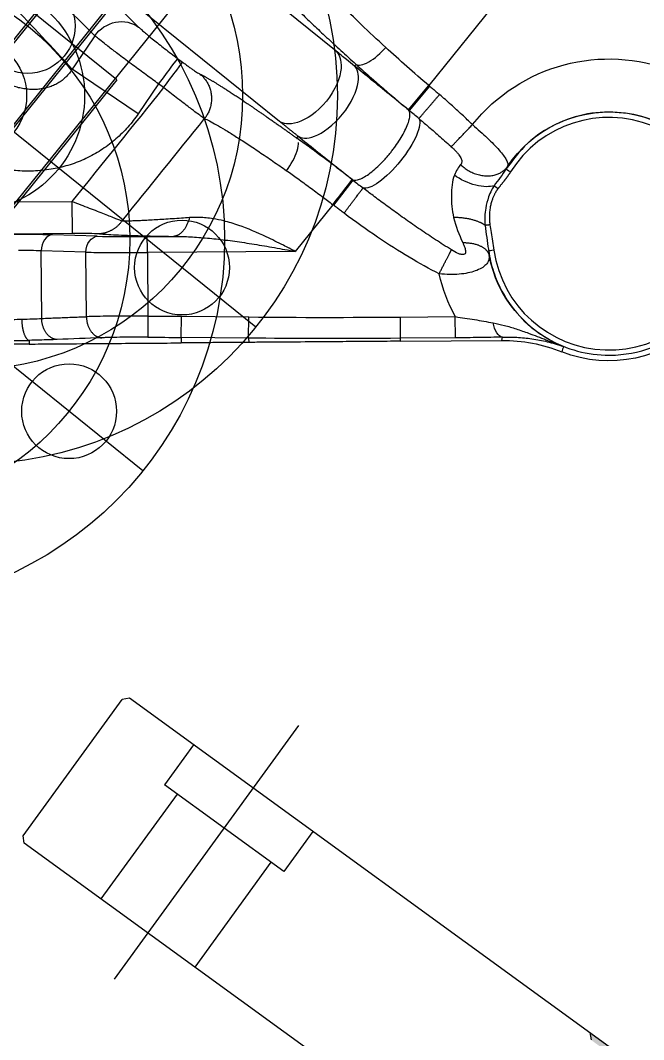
# Model space of a CAD drawing. Header units: millimetres. Extents: x 10462777 to 22643323, y 453826 to 1389191.
# Drawn here: x 11278497.7 to 11278556.8, y 584836.5 to 584933.2 of the extents above; entities that cross this region are included whole.
import ezdxf

# ---------------------------------------------------------------- set-up
doc = ezdxf.new("R2010")
doc.units = ezdxf.units.MM
doc.header["$LTSCALE"] = 200
doc.header["$MEASUREMENT"] = 0
for name, pattern in [('CENTER', [2, 1.25, -0.25, 0.25, -0.25]), ('CENTER1', [13, 10, -1, 1, -1]), ('HIDDEN', [3.75, 2.5, -1.25]), ('PHANTOM', [2.5, 1.25, -0.25, 0.25, -0.25, 0.25, -0.25])]:
    doc.linetypes.add(name, pattern=pattern)
doc.layers.get('0').update_dxf_attribs({"linetype": 'CONTINUOUS'})
for name, color, linetype in [('1', 1, 'CENTER'), ('CL', 3, 'CONTINUOUS'), ('DR1438-001-002-000', 7, 'CONTINUOUS'), ('DR1438-001-010-001', 7, 'CONTINUOUS'), ('DR1501-002-005-002', 7, 'CONTINUOUS'), ('HL', 2, 'HIDDEN')]:
    doc.layers.add(name, color=color, linetype=linetype)
doc.layers.add('LAYOUT', color=8, linetype='CONTINUOUS', lineweight=25)

# ---------------------------------------------------------------- blocks, each defined once
blk = doc.blocks.new('A$C49261C9F')
at = {"layer": 'DR1438-001-002-000', "color": 1, "linetype": 'CENTER1', "lineweight": 5}
for p, q in [((14, 30.911, 41.999), (14, 0, 41.999)), ((54, 30.911, 41.999), (54, 0, 41.999))]:
    blk.add_line(p, q, dxfattribs=at)
at = {"layer": 'DR1438-001-002-000'}
for p, q in [((12, 27.561, 41.999), (0, 15.561, 41.999)), ((80, 27.561, 41.999), (12, 27.561, 41.999)), ((50, 27.561, 41.999), (50, 25.061, 41.999)), ((80, 27.561, 41.999), (80, 2.561, 41.999)), ((80, 25.061, 41.999), (50, 25.061, 41.999)), ((0, 15.561, 41.999), (0, 2.561, 41.999)), ((80, 2.561, 41.999), (0, 2.561, 41.999))]:
    blk.add_line(p, q, dxfattribs=at)
at = {"layer": 'DR1438-001-002-000', "color": 2, "linetype": 'HIDDEN'}
for p, q in [((24, 27.561, 41.999), (24, 15.061, 41.999)), ((44, 27.561, 41.999), (44, 15.061, 41.999)), ((64, 27.561, 41.999), (64, 15.061, 41.999)), ((4, 19.561, 41.999), (4, 15.061, 41.999)), ((24, 15.061, 41.999), (4, 15.061, 41.999)), ((7, 15.061, 41.999), (7, 8.061, 41.999)), ((21, 15.061, 41.999), (21, 8.061, 41.999)), ((64, 15.061, 41.999), (44, 15.061, 41.999)), ((47, 15.061, 41.999), (47, 8.061, 41.999)), ((61, 15.061, 41.999), (61, 8.061, 41.999)), ((22, 8.061, 41.999), (6, 8.061, 41.999)), ((6, 8.061, 41.999), (6, 2.561, 41.999)), ((22, 8.061, 41.999), (22, 2.561, 41.999)), ((62, 8.061, 41.999), (46, 8.061, 41.999)), ((46, 8.061, 41.999), (46, 2.561, 41.999)), ((62, 8.061, 41.999), (62, 2.561, 41.999))]:
    blk.add_line(p, q, dxfattribs=at)
blk = doc.blocks.new('A$C41627905')
at = {"layer": 'DR1438-001-002-000'}
blk.add_blockref('A$C49261C9F', (0, 0), dxfattribs=at)
blk = doc.blocks.new('A$C5CE01415')
blk.add_hatch(color=256).paths.add_polyline_path([(7.839, 60), (7.339, 60), (7.339, 54.5), (7.839, 55)])
for p, q in [((7.339, 159.5), (7.339, 0.5)), ((24.339, 159.5), (24.339, 0.5))]:
    blk.add_line(p, q)
at = {"lineweight": -2}
for p, q in [((7.339, 54.5), (7.839, 55)), ((7.339, 0.5), (7.839, 0)), ((24.339, 0.5), (23.839, 0))]:
    blk.add_line(p, q, dxfattribs=at)
at = {"color": 0, "linetype": 'ByBlock', "lineweight": -2}
blk.add_line((23.839, 0), (7.839, 0), dxfattribs=at)
at = {"layer": 'CL'}
blk.add_line((0, 15, -33.399), (29.762, 15, -33.399), dxfattribs=at)
at = {"layer": 'HL'}
for p, q in [((7.339, 22, -33.399), (12.039, 22, -33.399)), ((12.039, 22, -33.399), (12.039, 8, -33.399)), ((12.039, 20.5, -33.399), (24.339, 20.5, -41.399)), ((12.039, 9.5, -33.399), (24.339, 9.5, -41.399)), ((7.339, 8, -33.399), (12.039, 8, -33.399))]:
    blk.add_line(p, q, dxfattribs=at)
blk = doc.blocks.new('A$C63343886')
at = {"layer": 'DR1438-001-002-000', "xscale": -1}
blk.add_blockref('A$C41627905', (454.734, 387.084, -41.999), dxfattribs=at)
at = {"layer": 'DR1438-001-010-001', "rotation": 270}
blk.add_blockref('A$C5CE01415', (412.734, 305.994, 8.6), dxfattribs=at)
blk = doc.blocks.new('A$C321A0869')
at = {"layer": '1', "color": 155, "linetype": 'Continuous'}
for p, q in [((78.701, 238.074), (77.284, 224.823)), ((90.507, 206.072), (90.507, 236.687)), ((81.949, 235.354), (80.532, 222.103)), ((81.949, 206.072), (81.949, 235.354)), ((74.103, 216.965), (73.474, 224.505)), ((60.165, 220.932), (63.669, 216.648)), ((57.83, 219.022), (61.335, 214.738)), ((77.516, 217.25), (74.103, 216.965)), ((77.537, 216.648), (77.516, 217.25)), ((80.528, 217.358), (80.549, 216.756)), ((53.222, 211.918), (58.183, 215.977)), ((60.749, 212.594), (58.183, 215.977)), ((62.61, 212.701), (60.043, 216.085)), ((63.669, 216.648), (61.335, 214.738)), ((56.013, 208.719), (60.749, 212.594)), ((50.867, 211.529), (50.595, 211.307)), ((65.559, 208.984), (67.139, 207.053)), ((64.392, 208.029), (59.727, 204.213)), ((73.279, 197.167), (64.392, 208.029)), ((90.717, 203.81), (90.5, 203.81)), ((60.126, 200.473), (61.705, 201.718)), ((61.705, 201.718), (65.668, 196.693)), ((60.126, 200.473), (59.726, 200.146)), ((64.089, 195.448), (60.126, 200.473)), ((64.089, 195.448), (65.668, 196.693)), ((78.967, 197.167), (73.279, 197.167)), ((78.968, 197.093), (78.967, 197.167)), ((81.982, 197.15), (78.968, 197.092)), ((93.488, 197.092), (90.474, 197.15)), ((90.476, 197.225), (93.489, 197.167)), ((93.489, 197.167), (93.488, 197.093)), ((122.569, 197.167), (93.489, 197.167)), ((64.089, 195.448), (63.778, 195.194)), ((73.129, 184.212), (74.685, 185.486)), ((74.685, 185.486), (77.985, 181.453)), ((72.91, 184.033), (73.129, 184.212)), ((72.91, 184.033), (78.989, 176.603)), ((76.429, 180.18), (73.129, 184.212)), ((76.429, 180.18), (77.985, 181.453)), ((78.989, 176.603), (79.278, 176.758))]:
    blk.add_line(p, q, dxfattribs=at)
at = {"layer": '1', "color": 155, "linetype": 'Continuous', "extrusion": (0, 0, -1)}
for radius, start, end in [(16.578, 89.74274, 162.67563), (11.551, 84.57648, 207.30075), (16.578, 22.77816, 37.8291), (11.551, 343.12477, 40.76765), (12.072, 207.51949, 342.906)]:
    blk.add_arc((-93.27, 175.035), radius, start, end, dxfattribs=at)
at = {"layer": '1', "color": 155, "linetype": 'Continuous'}
blk.add_arc((93.27, 175.035), 11.035, 137.03953, 96.82671, dxfattribs=at)
for centre, major_axis, ratio, start_param, end_param in [((58.876, 215.13), (1.202, 0.912), 0.725263, 0.050713, 1.597488), ((65.736, 209.128), (4.14, -5.059), 0.034899, 3.900241, 4.712328)]:
    blk.add_ellipse(centre, major_axis=major_axis, ratio=ratio, start_param=start_param, end_param=end_param, dxfattribs=at)
for points, degree in [([(73.474, 224.505), (74.259, 230.025), (75.045, 235.545), (75.83, 241.065)], 3), ([(77.284, 224.823), (76.014, 224.717), (74.744, 224.611), (73.474, 224.505)], 3), ([(74.103, 216.965), (73.567, 216.921), (72.499, 216.901), (70.908, 217.08), (69.353, 217.465), (67.852, 218.051), (66.425, 218.834), (65.094, 219.807), (63.88, 220.96), (62.802, 222.283), (62.193, 223.264), (61.915, 223.781)], 3), ([(80.532, 222.103), (80.522, 222.014), (80.506, 221.802), (80.487, 221.377), (80.475, 220.86), (80.471, 220.261), (80.474, 219.594), (80.485, 218.877), (80.502, 218.122), (80.518, 217.614), (80.528, 217.358)], 3), ([(60.043, 216.085), (59.906, 216.265), (59.613, 216.648), (59.109, 217.294), (58.557, 217.992), (57.967, 218.728), (57.561, 219.229), (57.354, 219.483)], 3), ([(80.549, 216.756), (80.554, 216.629), (80.564, 216.38), (80.583, 216.012), (80.604, 215.673), (80.627, 215.371), (80.651, 215.119), (80.675, 214.924), (80.69, 214.839), (80.698, 214.807)], 3), ([(50.595, 211.307), (46.709, 216.056)], 1), ([(77.537, 216.648), (72.915, 216.648), (68.292, 216.648), (63.669, 216.648)], 3), ([(61.335, 214.738), (61.68, 214.316), (62.365, 213.464), (62.785, 212.907), (62.861, 212.79)], 3), ([(91.758, 214.807), (91.715, 214.628), (91.629, 214.191), (91.494, 213.291), (91.357, 212.167), (91.221, 210.833), (91.087, 209.309), (90.957, 207.616), (90.832, 205.773), (90.755, 204.477), (90.717, 203.81)], 3), ([(49.298, 213.423), (49.476, 213.206), (49.829, 212.776), (50.356, 212.139), (50.698, 211.731), (50.867, 211.529)], 3), ([(60.749, 212.594), (61.36, 213.076), (62.238, 213.126), (62.61, 212.701)], 3), ([(62.861, 212.79), (62.952, 212.648), (63.178, 212.312), (63.657, 211.637), (64.281, 210.787), (65.06, 209.75), (66.002, 208.517), (66.74, 207.564), (67.139, 207.053)], 3), ([(53.222, 211.918), (53.536, 211.559), (54.162, 210.843), (55.093, 209.777), (55.707, 209.071), (56.013, 208.719)], 3), ([(52.586, 209.519), (52.424, 209.704), (52.08, 210.101), (51.497, 210.783), (51.082, 211.273), (50.867, 211.529)], 3), ([(65.195, 211.778), (69.359, 211.778), (73.522, 211.778), (77.686, 211.778)], 3), ([(55.372, 206.327), (54.446, 207.393), (53.517, 208.457), (52.586, 209.519)], 3), ([(64.391, 208.03), (64.989, 208.519), (65.538, 208.967), (65.559, 208.984)], 3), ([(81.956, 203.81), (81.949, 204.965), (81.949, 206.072)], 2), ([(81.644, 205.421), (81.692, 204.635), (81.739, 203.81)], 2), ([(59.727, 204.213), (60.388, 203.383), (61.048, 202.552), (61.705, 201.718)], 3), ([(81.706, 203.687), (81.724, 203.729), (81.735, 203.77), (81.739, 203.81)], 3), ([(81.739, 203.81), (81.956, 203.81)], 1), ([(58.152, 202.963), (58.839, 202.101), (59.497, 201.272), (60.126, 200.473)], 3), ([(93.489, 197.167), (93.532, 199.025), (93.613, 200.883), (93.729, 202.613)], 3), ([(63.778, 195.194), (59.726, 200.146)], 1), ([(65.668, 196.693), (68.636, 192.929), (71.649, 189.197), (74.685, 185.486)], 3), ([(79.001, 195.838), (78.997, 195.976), (78.988, 196.252), (78.977, 196.67), (78.971, 196.951), (78.968, 197.093)], 3), ([(81.981, 197.221), (81.981, 197.197), (81.981, 197.174), (81.981, 197.15)], 3), ([(81.981, 197.15), (81.986, 196.746), (81.993, 196.342), (82.001, 195.937)], 3), ([(90.455, 195.937), (90.463, 196.342), (90.469, 196.746), (90.474, 197.15)], 3), ([(90.474, 197.15), (90.474, 197.174), (90.474, 197.197), (90.474, 197.221)], 3), ([(93.488, 197.093), (93.485, 196.951), (93.479, 196.67), (93.468, 196.252), (93.459, 195.976), (93.455, 195.838)], 3), ([(73.129, 184.212), (69.903, 188.156), (66.715, 192.118), (64.089, 195.448)], 3), ([(80.176, 185.202), (79.969, 186.213), (79.607, 188.348), (79.202, 191.88), (79.05, 194.479), (79.001, 195.838)], 3), ([(93.196, 191.613), (93.237, 192.063), (93.311, 192.977), (93.397, 194.381), (93.438, 195.348), (93.455, 195.838)], 3), ([(89.541, 190.113), (89.226, 190.123), (88.826, 190.083), (88.37, 189.939)], 3), ([(85.213, 187.48), (84.694, 186.797), (84.262, 186.062), (83.894, 185.316)], 3), ([(89.976, 185.92), (89.956, 185.92), (89.916, 185.918), (89.848, 185.914), (89.772, 185.908), (89.688, 185.898), (89.596, 185.886), (89.497, 185.87), (89.388, 185.849), (89.271, 185.823), (89.145, 185.791), (89.01, 185.752), (88.865, 185.705), (88.71, 185.649), (88.543, 185.581), (88.366, 185.5), (88.176, 185.404), (87.975, 185.291), (87.762, 185.157), (87.54, 185), (87.309, 184.819), (87.072, 184.61), (86.911, 184.45), (86.83, 184.365)], 3), ([(91.899, 186.491), (91.277, 186.416), (90.636, 186.427), (89.963, 186.381)], 3), ([(92.178, 186.534), (92.085, 186.52), (91.992, 186.505), (91.899, 186.49)], 3), ([(91.958, 185.991), (91.931, 186.222), (91.901, 186.482), (91.899, 186.491)], 3), ([(86.83, 184.365), (86.667, 184.193), (86.333, 183.825), (85.787, 183.204), (85.399, 182.773), (85.195, 182.555)], 3), ([(84.827, 182.898), (84.725, 182.791), (84.623, 182.684), (84.522, 182.578)], 3), ([(84.935, 183.017), (84.899, 182.977), (84.863, 182.937), (84.827, 182.898)], 3), ([(85.195, 182.555), (85.006, 182.731), (84.833, 182.892), (84.827, 182.898)], 3), ([(79.278, 176.758), (79.045, 177.033), (78.574, 177.59), (77.85, 178.456), (77.128, 179.328), (76.66, 179.897), (76.429, 180.18)], 3), ([(78.989, 176.603), (80.237, 175.077), (81.152, 173.371), (81.731, 171.486)], 3), ([(82.216, 171.682), (82.054, 171.617), (81.893, 171.552), (81.731, 171.486)], 3)]:
    blk.add_open_spline(points, degree=degree, dxfattribs=at)
for points, degree, knots in [([(73.474, 224.505), (73.356, 224.49), (73.069, 224.466), (72.623, 224.478), (72.142, 224.55), (71.683, 224.678), (71.242, 224.858), (70.822, 225.089), (70.427, 225.367), (70.058, 225.69), (69.719, 226.053), (69.41, 226.456), (69.133, 226.894), (68.892, 227.363), (68.687, 227.859), (68.518, 228.384), (68.388, 228.937), (68.296, 229.524), (68.254, 230.085), (68.252, 230.45), (68.255, 230.607)], 3, [0, 0, 0, 0, 0.04152, 0.100873, 0.156978, 0.212835, 0.268183, 0.323489, 0.37875, 0.433797, 0.488967, 0.544603, 0.600587, 0.656781, 0.71326, 0.770349, 0.828758, 0.88921, 0.952417, 1, 1, 1, 1]), ([(77.516, 217.25), (77.491, 217.733), (77.438, 218.762), (77.369, 220.345), (77.323, 221.6), (77.292, 222.731), (77.274, 223.611), (77.272, 224.371), (77.28, 224.683), (77.284, 224.823)], 3, [0, 0, 0, 0, 0.147311, 0.313901, 0.49975, 0.578989, 0.749855, 0.888126, 1, 1, 1, 1]), ([(77.284, 224.823), (78.084, 224.872), (78.906, 224.604), (80.113, 223.594), (80.49, 222.857), (80.532, 222.103)], 3, [0, 0, 0, 0, 0.5, 0.5, 1, 1, 1, 1]), ([(58.183, 215.977), (57.99, 216.235), (57.609, 216.741), (57.111, 217.373), (56.866, 217.683)], 3, [0, 0, 0, 0, 0.508434, 1, 1, 1, 1]), ([(80.528, 217.358), (80.488, 217.356), (80.146, 217.344), (79.038, 217.304), (78.279, 217.277), (77.516, 217.25)], 3, [0, 0, 0, 0, 0.5, 0.5, 1, 1, 1, 1]), ([(77.537, 216.648), (78.301, 216.675), (79.06, 216.702), (80.167, 216.742), (80.509, 216.754), (80.549, 216.756)], 3, [0, 0, 0, 0, 0.5, 0.5, 1, 1, 1, 1]), ([(63.669, 216.648), (63.762, 216.364), (63.946, 215.799), (64.296, 214.715), (64.687, 213.484), (64.976, 212.542), (65.131, 212.016), (65.174, 211.857), (65.195, 211.778)], 3, [0, 0, 0, 0, 0.131384, 0.261635, 0.515726, 0.761005, 0.881932, 1, 1, 1, 1]), ([(77.686, 211.778), (77.68, 211.846), (77.667, 212.006), (77.644, 212.428), (77.622, 212.977), (77.594, 213.832), (77.564, 215.032), (77.546, 216.136), (77.537, 216.648)], 3, [0, 0, 0, 0, 0.106464, 0.2505, 0.399077, 0.500944, 0.768463, 1, 1, 1, 1]), ([(80.698, 214.807), (80.827, 214.268), (81.03, 212.748), (81.167, 211.517), (81.302, 210.087), (81.435, 208.475), (81.571, 206.581), (81.642, 205.453), (81.644, 205.421)], 2, [0, 0, 0, 0.278702, 0.418053, 0.557404, 0.696755, 0.836106, 0.995364, 1, 1, 1]), ([(50.854, 214.696), (51.044, 214.466), (51.424, 214.002), (51.793, 213.566), (51.978, 213.346)], 3, [0, 0, 0, 0, 0.497295, 1, 1, 1, 1]), ([(51.978, 213.346), (52.204, 213.082), (52.66, 212.548), (53.033, 212.129), (53.222, 211.918)], 3, [0, 0, 0, 0, 0.493972, 1, 1, 1, 1]), ([(60.749, 212.594), (60.951, 212.332), (61.351, 211.816), (62.062, 210.915), (62.816, 209.971), (63.598, 209.002), (64.129, 208.351), (64.392, 208.029)], 3, [0, 0, 0, 0, 0.209416, 0.414124, 0.614124, 0.809415, 1, 1, 1, 1]), ([(50.595, 211.307), (51.065, 210.732), (52.01, 209.577), (53.87, 207.304), (55.896, 204.827), (57.702, 202.621), (58.89, 201.169), (59.449, 200.486), (59.726, 200.146)], 3, [0, 0, 0, 0, 0.149065, 0.299528, 0.592429, 0.80226, 0.901684, 1, 1, 1, 1]), ([(69.474, 206.997), (69.301, 207.181), (68.923, 207.587), (68.366, 208.187), (67.814, 208.787), (67.305, 209.344), (66.838, 209.861), (66.411, 210.34), (66.024, 210.782), (65.677, 211.185), (65.399, 211.52), (65.253, 211.702), (65.195, 211.778)], 3, [0, 0, 0, 0, 0.08626, 0.191894, 0.294639, 0.3954, 0.495133, 0.594905, 0.696032, 0.799934, 0.908128, 1, 1, 1, 1]), ([(77.686, 211.778), (77.725, 211.64), (77.81, 211.29), (77.942, 210.565), (78.081, 209.62), (78.22, 208.494), (78.357, 207.204), (78.489, 205.767), (78.613, 204.231), (78.691, 203.15), (78.727, 202.613)], 3, [0, 0, 0, 0, 0.115247, 0.242292, 0.369963, 0.497456, 0.624523, 0.751811, 0.879371, 1, 1, 1, 1]), ([(93.729, 202.613), (93.879, 204.84), (94.053, 206.855), (94.414, 210.027), (94.599, 211.181), (94.77, 211.778)], 3, [0, 0, 0, 0, 0.5, 0.5, 1, 1, 1, 1]), ([(59.727, 204.213), (59.471, 204.532), (58.95, 205.18), (58.168, 206.139), (57.398, 207.073), (56.657, 207.961), (56.23, 208.464), (56.013, 208.719)], 3, [0, 0, 0, 0, 0.187923, 0.381874, 0.581879, 0.787912, 1, 1, 1, 1]), ([(67.139, 207.053), (67.311, 206.84), (67.797, 206.218), (68.587, 205.129), (69.509, 203.742), (70.439, 202.234), (71.378, 200.617), (72.326, 198.915), (72.959, 197.754), (73.279, 197.167), (73.279, 197.167)], 3, [0, 0, 0, 0, 0.073685, 0.211548, 0.356158, 0.508079, 0.667126, 0.831988, 0.999997, 1, 1, 1, 1]), ([(73.279, 197.167), (73.194, 197.582), (72.986, 198.593), (72.551, 200.547), (71.998, 202.53), (71.342, 204.158), (70.762, 205.282), (70.17, 206.203), (69.682, 206.758), (69.474, 206.997)], 3, [0, 0, 0, 0, 0.111199, 0.270462, 0.529042, 0.66964, 0.771745, 0.902233, 1, 1, 1, 1]), ([(58.152, 202.963), (58.026, 203.121), (57.772, 203.439), (57.267, 204.064), (56.648, 204.819), (56.075, 205.505), (55.655, 205.999), (55.466, 206.218), (55.372, 206.327)], 3, [0, 0, 0, 0, 0.124402, 0.250021, 0.499814, 0.749713, 0.87521, 1, 1, 1, 1]), ([(90.507, 206.072), (90.462, 205.671), (90.228, 205.158), (88.823, 204.205), (87.569, 203.81), (84.886, 203.81), (83.632, 204.206), (82.228, 205.158), (81.994, 205.671), (81.949, 206.072)], 3, [0, 0, 0, 0, 0.25, 0.25, 0.5, 0.5, 0.75, 0.75, 1, 1, 1, 1]), ([(90.5, 203.81), (90.502, 204.143), (90.506, 204.912), (90.506, 205.652), (90.507, 206.072)], 3, [0, 0, 0, 0, 0.432935, 1, 1, 1, 1]), ([(59.727, 204.213), (59.362, 203.923), (58.938, 203.586), (58.328, 203.101), (58.165, 202.972), (58.152, 202.963)], 3, [0, 0, 0, 0, 0.5, 0.5, 1, 1, 1, 1]), ([(78.727, 202.613), (79.416, 202.646), (80.223, 202.785), (81.116, 203.137), (81.349, 203.279), (81.506, 203.423)], 3, [0, 0, 0, 0, 0.656412, 0.656412, 1, 1, 1, 1]), ([(81.98, 197.225), (81.967, 197.811), (81.942, 198.966), (81.886, 200.658), (81.82, 202.276), (81.765, 203.303), (81.739, 203.81)], 3, [0, 0, 0, 0, 0.26076, 0.514336, 0.76076, 1, 1, 1, 1]), ([(81.956, 203.81), (82.001, 203.459), (82.234, 203.01), (83.636, 202.177), (84.889, 201.831), (87.567, 201.831), (88.82, 202.177), (90.222, 203.01), (90.455, 203.459), (90.5, 203.81)], 3, [0, 0, 0, 0, 0.25, 0.25, 0.5, 0.5, 0.75, 0.75, 1, 1, 1, 1]), ([(81.956, 203.81), (81.96, 203.117), (81.967, 201.679), (81.976, 199.477), (81.98, 197.963), (81.981, 197.221)], 3, [0, 0, 0, 0, 0.332217, 0.675766, 1, 1, 1, 1]), ([(90.474, 197.221), (90.477, 198.011), (90.481, 199.559), (90.489, 201.76), (90.496, 203.136), (90.5, 203.81)], 3, [0, 0, 0, 0, 0.347445, 0.680797, 1, 1, 1, 1]), ([(90.717, 203.81), (90.7, 203.481), (90.665, 202.832), (90.623, 201.93), (90.589, 201.121), (90.551, 200.103), (90.518, 199.06), (90.491, 197.999), (90.481, 197.48), (90.476, 197.225)], 3, [0, 0, 0, 0, 0.155836, 0.307398, 0.418147, 0.526375, 0.769316, 0.886196, 1, 1, 1, 1]), ([(90.717, 203.81), (90.743, 203.553), (91.061, 203.247), (92.233, 202.785), (93.04, 202.646), (93.729, 202.613)], 3, [0, 0, 0, 0, 0.5, 0.5, 1, 1, 1, 1]), ([(78.727, 202.613), (78.755, 202.192), (78.81, 201.3), (78.878, 199.91), (78.931, 198.515), (78.957, 197.597), (78.967, 197.167)], 3, [0, 0, 0, 0, 0.243524, 0.506037, 0.768426, 1, 1, 1, 1]), ([(78.967, 197.167), (79.657, 197.18), (80.458, 197.196), (81.624, 197.218), (81.944, 197.224), (81.98, 197.225)], 3, [0, 0, 0, 0, 0.5, 0.5, 1, 1, 1, 1]), ([(81.981, 197.221), (82.005, 197.091), (82.151, 196.874), (82.634, 196.588), (83.191, 196.379), (83.881, 196.209), (84.654, 196.088), (85.321, 196.031), (85.847, 196.01), (86.228, 196.005), (86.609, 196.01), (87.135, 196.031), (87.803, 196.088), (88.575, 196.209), (89.265, 196.379), (89.822, 196.588), (90.305, 196.874), (90.45, 197.091), (90.474, 197.221), (90.474, 197.221)], 3, [0, 0, 0, 0, 0.108465, 0.17372, 0.238976, 0.304231, 0.369487, 0.434742, 0.46737, 0.499997, 0.532625, 0.565253, 0.630508, 0.695763, 0.761019, 0.826274, 0.89153, 0.999995, 1, 1, 1, 1]), ([(90.476, 197.225), (90.476, 197.217), (90.475, 197.2), (90.475, 197.175), (90.474, 197.158), (90.474, 197.15)], 3, [0, 0, 0, 0, 0.332845, 0.666423, 1, 1, 1, 1]), ([(82.688, 185.712), (82.651, 186.018), (82.547, 186.901), (82.402, 188.354), (82.265, 190.051), (82.159, 191.69), (82.083, 193.248), (82.032, 194.654), (82.009, 195.539), (82.001, 195.937)], 3, [0, 0, 0, 0, 0.090727, 0.261467, 0.428327, 0.589125, 0.741675, 0.883772, 1, 1, 1, 1]), ([(90.455, 195.937), (90.343, 195.623), (89.839, 195.324), (88.296, 194.902), (87.264, 194.782), (85.192, 194.782), (84.16, 194.902), (82.617, 195.324), (82.113, 195.623), (82.001, 195.937)], 3, [0, 0, 0, 0, 0.25, 0.25, 0.5, 0.5, 0.75, 0.75, 1, 1, 1, 1]), ([(90.455, 195.937), (90.447, 195.58), (90.427, 194.76), (90.381, 193.43), (90.334, 192.433), (90.304, 191.899), (90.303, 191.875)], 3, [0, 0, 0, 0, 0.263693, 0.604709, 0.982428, 1, 1, 1, 1]), ([(72.91, 184.033), (72.365, 184.699), (71.272, 186.034), (69.641, 188.028), (67.795, 190.285), (66.166, 192.275), (64.76, 193.994), (64.106, 194.794), (63.778, 195.194)], 3, [0, 0, 0, 0, 0.172639, 0.346283, 0.520263, 0.76877, 0.884378, 1, 1, 1, 1]), ([(90.303, 191.875), (90.298, 191.794), (90.286, 191.612), (90.259, 191.339), (90.218, 191.066), (90.165, 190.817), (90.097, 190.598), (90.013, 190.415), (89.913, 190.272), (89.796, 190.172), (89.671, 190.12), (89.582, 190.112), (89.541, 190.113)], 3, [0, 0, 0, 0, 0.081789, 0.183685, 0.285414, 0.387121, 0.489471, 0.592749, 0.697109, 0.802958, 0.910635, 1, 1, 1, 1]), ([(93.196, 191.613), (93.182, 191.285), (93.157, 190.648), (93.072, 189.421), (92.912, 188.043), (92.668, 187.1), (92.415, 186.649), (92.26, 186.574), (92.178, 186.534)], 3, [0, 0, 0, 0, 0.126108, 0.24492, 0.490923, 0.741624, 0.86479, 1, 1, 1, 1]), ([(88.37, 189.939), (87.822, 189.766), (87.254, 189.379), (86.173, 188.539), (85.653, 188.058), (85.213, 187.48)], 3, [0, 0, 0, 0, 0.5, 0.5, 1, 1, 1, 1]), ([(89.963, 186.381), (89.629, 186.602), (89.23, 187.088), (88.61, 188.446), (88.415, 189.275), (88.37, 189.939)], 3, [0, 0, 0, 0, 0.5, 0.5, 1, 1, 1, 1]), ([(84.827, 182.898), (84.605, 182.647), (84.16, 182.144), (83.579, 181.32), (83.067, 180.453), (82.204, 178.642), (81.665, 176.301), (81.806, 172.299), (83.858, 167.144), (90.435, 162.831), (97.026, 163.671), (100.164, 165.731), (101.795, 167.163), (103.324, 169.075), (104.573, 172.063), (104.955, 175.281), (104.438, 178.48), (103.063, 181.413), (100.935, 183.86), (98.22, 185.612), (95.116, 186.614), (92.972, 186.532), (91.899, 186.49)], 3, [0, 0, 0, 0, 0.015749, 0.031496, 0.047242, 0.062989, 0.125674, 0.15723, 0.250571, 0.37404, 0.497508, 0.536202, 0.549336, 0.59941, 0.649484, 0.699558, 0.749631, 0.799705, 0.849779, 0.899853, 0.949926, 1, 1, 1, 1]), ([(83.894, 185.316), (83.816, 185.165), (83.673, 184.886), (83.45, 184.594), (83.236, 184.453), (83.043, 184.526), (82.911, 184.74), (82.77, 185.133), (82.722, 185.471), (82.688, 185.712)], 3, [0, 0, 0, 0, 0.206087, 0.37929, 0.480391, 0.564515, 0.647934, 0.7497, 1, 1, 1, 1]), ([(89.963, 186.381), (89.809, 186.361), (89.419, 186.311), (88.686, 186.101), (87.886, 185.738), (87.113, 185.241), (86.704, 184.871), (86.496, 184.683)], 3, [0, 0, 0, 0, 0.118976, 0.30207, 0.578785, 0.785731, 1, 1, 1, 1]), ([(91.958, 185.991), (91.533, 185.942), (90.981, 185.931), (90.812, 185.928), (90.155, 185.925), (89.976, 185.92)], 2, [0, 0, 0, 0.5, 0.5, 0.75, 1, 1, 1]), ([(84.522, 182.578), (84.396, 182.481), (84.154, 182.296), (83.531, 182.242), (82.593, 182.575), (81.542, 183.458), (80.74, 184.381), (80.367, 184.924), (80.176, 185.202)], 3, [0, 0, 0, 0, 0.147286, 0.281976, 0.522382, 0.751835, 0.872529, 1, 1, 1, 1]), ([(86.496, 184.683), (86.227, 184.402), (85.7, 183.852), (85.186, 183.291), (84.935, 183.017)], 3, [0, 0, 0, 0, 0.511248, 1, 1, 1, 1]), ([(77.985, 181.453), (78.139, 181.19), (78.453, 180.657), (78.907, 179.864), (79.355, 179.066), (79.637, 178.55), (79.783, 178.285)], 3, [0, 0, 0, 0, 0.243773, 0.494256, 0.740125, 1, 1, 1, 1]), ([(79.278, 176.758), (79.171, 176.908), (79.159, 177.152), (79.354, 177.714), (79.555, 178.023), (79.783, 178.285)], 3, [0, 0, 0, 0, 0.5, 0.5, 1, 1, 1, 1]), ([(79.783, 178.285), (79.948, 177.958), (80.296, 177.273), (80.726, 176.192), (81.191, 174.881), (81.672, 173.363), (82.034, 172.244), (82.216, 171.682)], 3, [0, 0, 0, 0, 0.14805, 0.310643, 0.487571, 0.742096, 1, 1, 1, 1]), ([(79.278, 176.758), (79.411, 176.599), (79.711, 176.239), (80.282, 175.476), (80.965, 174.428), (81.525, 173.365), (81.94, 172.433), (82.122, 171.937), (82.216, 171.682)], 3, [0, 0, 0, 0, 0.088543, 0.199866, 0.431226, 0.69685, 0.843594, 1, 1, 1, 1])]:
    blk.add_open_spline(points, degree=degree, knots=knots, dxfattribs=at)
for points, weights in [([(80.698, 214.807), (80.736, 213.067), (79.481, 211.804), (77.686, 211.778)], [1.17683022819, 0.941056623078, 0.941056590602, 1.17683013077]), ([(51.978, 213.346), (51.099, 212.61), (50.642, 211.864), (50.867, 211.529)], [1.16532601919, 0.945940833491, 0.944896323718, 1.16219248987]), ([(62.861, 212.79), (63.421, 212.12), (64.246, 211.739), (65.195, 211.778)], [1.16323630401, 1.03657895987, 0.983628026762, 1.00438350468]), ([(52.586, 209.519), (52.079, 210.187), (52.34, 211.173), (53.222, 211.918)], [1.16532608205, 0.944891347231, 0.944891305983, 1.16532595831]), ([(56.013, 208.719), (55.132, 207.977), (54.869, 206.995), (55.372, 206.327)], [1.16453254994, 0.945156232214, 0.945155816686, 1.16453130336]), ([(69.474, 206.997), (68.453, 206.539), (67.587, 206.559), (67.139, 207.053)], [1.0821635901, 0.972612191597, 0.972612136633, 1.08216342521]), ([(81.98, 197.225), (81.98, 197.2), (81.981, 197.175), (81.981, 197.15)], [1, 0.999999996735, 0.999999996735, 1]), ([(79.001, 195.838), (80.633, 195.892), (81.835, 195.932), (82.001, 195.937)], [1.13677558474, 0.947225668207, 0.954691017185, 1.15917163168]), ([(90.455, 195.937), (90.621, 195.932), (91.823, 195.892), (93.455, 195.838)], [1.1591709259, 0.954689924205, 0.947225807744, 1.13677857652]), ([(90.303, 191.875), (90.678, 191.841), (91.782, 191.741), (93.196, 191.613)], [1.14770649688, 0.975302150136, 0.953821727209, 1.08326522809]), ([(89.541, 190.113), (89.333, 188.028), (90.515, 186.423), (92.178, 186.534)], [1.23815567575, 0.920614320795, 0.92061477475, 1.23815703762]), ([(86.496, 184.683), (86.511, 185.402), (86.02, 186.464), (85.213, 187.48)], [1.08268593101, 0.96184159346, 0.973456494195, 1.11753063321]), ([(80.176, 185.202), (81.244, 185.419), (82.148, 185.602), (82.688, 185.712)], [1.02002547872, 0.970417450114, 1.01297787363, 1.14770674927]), ([(89.976, 185.92), (89.97, 186.126), (89.966, 186.298), (89.963, 186.381)], [1.08868602368, 0.970433348421, 0.970437992289, 1.08869995528]), ([(83.894, 185.316), (84.698, 184.355), (84.975, 183.369), (84.608, 182.709)], [1.11753226196, 0.975984753309, 0.962289569232, 1.07644670973]), ([(86.83, 184.365), (86.684, 184.504), (86.557, 184.625), (86.496, 184.683)], [1.16389794695, 1.00153900661, 0.959805855055, 1.03869849229]), ([(84.608, 182.709), (84.582, 182.662), (84.553, 182.619), (84.522, 182.578)], [1.07644669542, 1.08549662296, 1.0953500632, 1.10600701616])]:
    blk.add_rational_spline(points, weights, degree=3, dxfattribs=at)
blk = doc.blocks.new('A$C3D036A4C')
at = {"layer": 'DR1501-002-005-002'}
for p, q in [((5, 90), (95, 90)), ((0, 5), (0, 85))]:
    blk.add_line(p, q, dxfattribs=at)
blk = doc.blocks.new('A$C148D47CC')
at = {"layer": 'CL'}
blk.add_line((0, 10), (175, 10), dxfattribs=at)
at = {"layer": 'DR1501-002-005-002'}
for q in [(0, 20), (175, 0)]:
    blk.add_line((0, 0), q, dxfattribs=at)
at = {"layer": 'HL'}
blk.add_circle((10, 10), 5.5, dxfattribs=at)
blk = doc.blocks.new('A$C4F800965')
at = {"layer": 'CL'}
for p, q in [((35, 70), (35, 0)), ((0, 35), (70, 35))]:
    blk.add_line(p, q, dxfattribs=at)
blk.add_circle((35, 35), 26, dxfattribs=at)
at = {"layer": 'DR1501-002-005-002'}
for centre, radius in [((35, 35), 35), ((9, 35), 4.5), ((35, 9), 4.5)]:
    blk.add_circle(centre, radius, dxfattribs=at)
at = {"layer": 'HL'}
blk.add_circle((35, 35), 11, dxfattribs=at)
blk = doc.blocks.new('A$C59BF75ED')
at = {"layer": 'DR1501-002-005-002'}
for name, p in [('A$C3D036A4C', (30, 0)), ('A$C4F800965', (0, 10)), ('A$C148D47CC', (25, 35))]:
    blk.add_blockref(name, p, dxfattribs=at)
blk = doc.blocks.new('A$C01323151')
at = {"layer": 'DR1501-002-005-002', "rotation": 90.00000000000004}
blk.add_blockref('A$C59BF75ED', (124.4, 152.367), dxfattribs=at)
blk = doc.blocks.new('A$C6B1410A9')
at = {"layer": 'DR1501-002-005-002', "rotation": 90.00000000000004}
blk.add_blockref('A$C59BF75ED', (124.4, 149.992), dxfattribs=at)
blk = doc.blocks.new('A$C256B494F')
at = {"layer": 'DR1501-002-005-002', "rotation": 180}
blk.add_blockref('A$C59BF75ED', (230, 264.787, -10.028), dxfattribs=at)
blk = doc.blocks.new('A$C1F8A417F')
at = {"ltscale": 10}
blk.add_blockref('A$C63343886', (1434.042, 317.244), dxfattribs=at)
for name, p in [('A$C256B494F', (1576.882, 789.024, 10.028)), ('A$C6B1410A9', (1650.716, 788.607)), ('A$C01323151', (1633.375, 786.022))]:
    blk.add_blockref(name, p, dxfattribs=at)
at = {"layer": 'DR1501-002-005-002'}
blk.add_blockref('A$C321A0869', (1664.775, 743.024), dxfattribs=at)
blk = doc.blocks.new('A$C7DA30AB0')
at = {"layer": 'LAYOUT', "color": 6, "linetype": 'PHANTOM'}
blk.add_circle((3030.448, 3025.987, 0), 2693.021, dxfattribs=at)

msp = doc.modelspace()

# ---------------------------------------------------------------- block references
at = {"ltscale": 10, "rotation": 324.019764306913}
msp.add_blockref('A$C1F8A417F', (11276651.31599, 585455.73383, 0), dxfattribs=at)

# ---------------------------------------------------------------- next in the draw order: block references
at = {"ltscale": 10, "rotation": 51.1429793073033}
msp.add_blockref('A$C1F8A417F', (11278165.47006, 582967.95012, 0), dxfattribs=at)

# ---------------------------------------------------------------- next in the draw order: block references
at = {"ltscale": 10}
msp.add_blockref('A$C7DA30AB0', (11276684.40366, 580408.4363, 0), dxfattribs=at)

doc.saveas('drawing.dxf')
